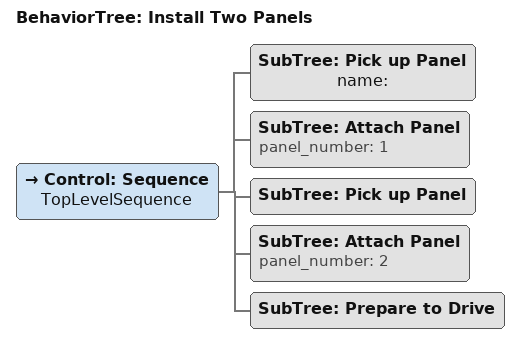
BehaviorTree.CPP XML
<?xml version='1.0' encoding='UTF-8'?>
<root BTCPP_format="4" main_tree_to_execute="Install Two Panels">
  <BehaviorTree ID="Install Two Panels" _description="">
    <Control ID="Sequence" name="TopLevelSequence">
      <SubTree ID="Pick up Panel" name=""/>
      <SubTree ID="Attach Panel" panel_number="1"/>
      <SubTree ID="Pick up Panel"/>
      <SubTree ID="Attach Panel" panel_number="2"/>
      <SubTree ID="Prepare to Drive"/>
    </Control>
  </BehaviorTree>
</root>
